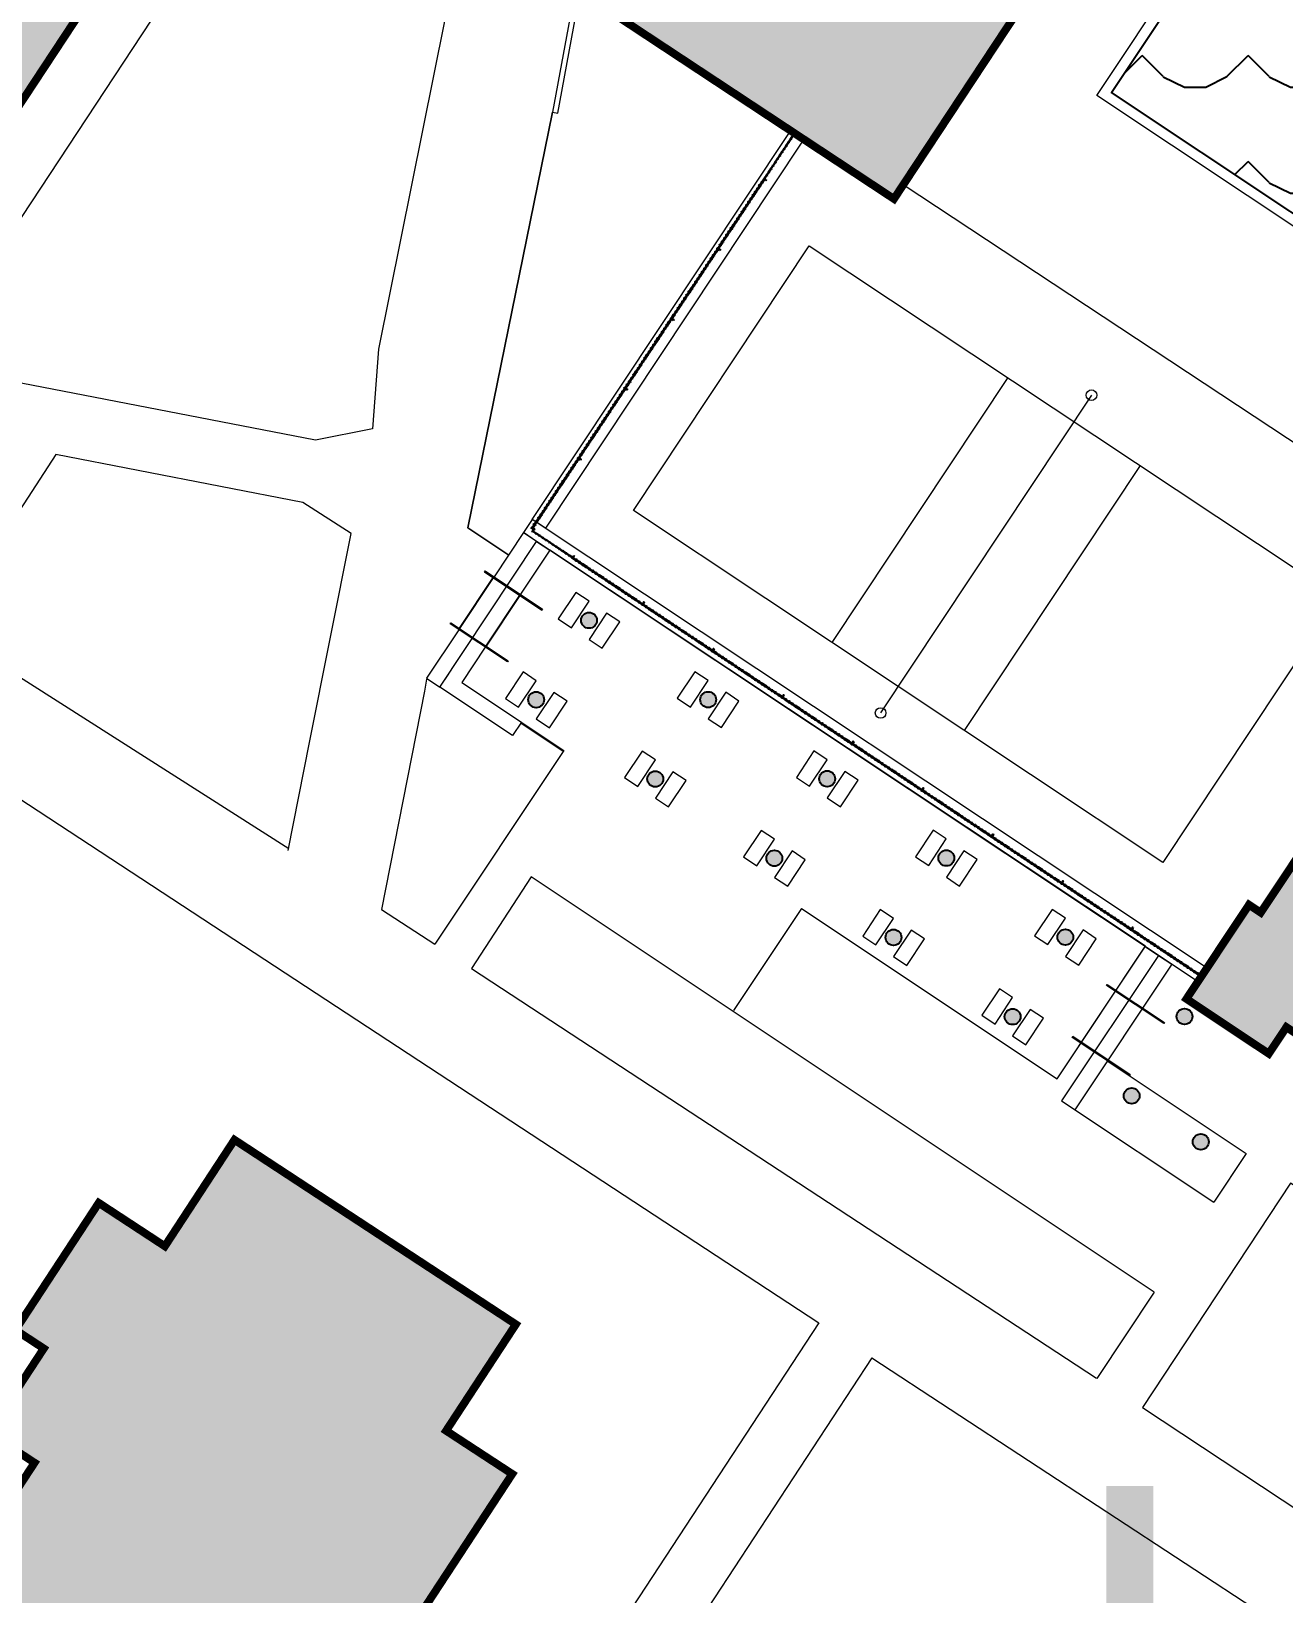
# Model space of a CAD drawing. Header units: feet. Extents: x 6763715 to 6770513, y 1886699 to 1891873.
# Drawn here: x 6766591.1 to 6766709.4, y 1888007.8 to 1888155.3 of the extents above; entities that cross this region are included whole.
import ezdxf

# ---------------------------------------------------------------- set-up
doc = ezdxf.new("R2010")
doc.units = ezdxf.units.FT
doc.header["$LTSCALE"] = 48
doc.header["$MEASUREMENT"] = 0
for name, color, linetype, lineweight in [('0-VBALLCRT', 3, 'Continuous', 0), ('C-BLDG-HTCH', 253, 'Continuous', 0), ('C-BLDG-IDEN', 7, 'Continuous', 50), ('FENCE', 6, 'CLFN', 0), ('L-SITE-WALK', 6, 'Continuous', 0), ('L-SITE-WALL', 32, 'Continuous', 0), ('MAILBOXES', 3, 'Continuous', 0)]:
    doc.layers.add(name, color=color, linetype=linetype, lineweight=lineweight)
for name, color, linetype in [('AFL-EXTERIOR', 8, 'Continuous'), ('C-BLDG', 7, 'Continuous'), ('L-SITE-POOL', 150, 'Continuous')]:
    doc.layers.add(name, color=color, linetype=linetype)
doc.styles.add('Campus_Base_Map_NEW$0$STANDARD', font='arial.ttf', dxfattribs={"height": 3.8})
doc.styles.get("Standard").update_dxf_attribs({"font": 'arial.ttf'})
doc.linetypes.add('CLFN', pattern='A,0.25,0.1,["X",Standard,S=0.12,R=0,X=0,Y=-0.09],0.1,0.25', length=0.7)

# ---------------------------------------------------------------- blocks, each defined once
blk = doc.blocks.new('A$C63C72EB0')
at = {"layer": 'FENCE', "lineweight": 25}
for p, q in [((1, 1.5), (5, 1.5)), ((1, 0.5), (5, 0.5)), ((5.5, 1.5), (9.5, 1.5)), ((5.5, 0.5), (9.5, 0.5)), ((10, 1.5), (14, 1.5)), ((10, 0.5), (14, 0.5)), ((14.5, 1.5), (18.5, 1.5)), ((14.5, 0.5), (18.5, 0.5)), ((19, 1.5), (23, 1.5)), ((19, 0.5), (23, 0.5)), ((23.5, 1.5), (27.5, 1.5)), ((23.5, 0.5), (27.5, 0.5)), ((28, 1.5), (32, 1.5)), ((28, 0.5), (32, 0.5)), ((32.5, 1.5), (36.5, 1.5)), ((32.5, 0.5), (36.5, 0.5)), ((37, 1.5), (41, 1.5)), ((37, 0.5), (41, 0.5)), ((41.5, 1.5), (45.5, 1.5)), ((41.5, 0.5), (45.5, 0.5)), ((46, 1.5), (50, 1.5)), ((46, 0.5), (50, 0.5)), ((50.5, 1.5), (54.5, 1.5)), ((50.5, 0.5), (54.5, 0.5)), ((55, 1.5), (59, 1.5)), ((55, 0.5), (59, 0.5)), ((59.5, 1.5), (63.5, 1.5)), ((59.5, 0.5), (63.5, 0.5)), ((64, 1.5), (68, 1.5)), ((64, 0.5), (68, 0.5)), ((68.5, 1.5), (72.5, 1.5)), ((68.5, 0.5), (72.5, 0.5)), ((73, 1.5), (77, 1.5)), ((73, 0.5), (77, 0.5)), ((77.5, 1.5), (81.5, 1.5)), ((77.5, 0.5), (81.5, 0.5)), ((82, 1.5), (86, 1.5)), ((82, 0.5), (86, 0.5)), ((86.5, 1.5), (90.5, 1.5)), ((86.5, 0.5), (90.5, 0.5)), ((91, 1.5), (95, 1.5)), ((91, 0.5), (95, 0.5))]:
    blk.add_line(p, q, dxfattribs=at)
for points in [[(0, 4), (0, 0), (1, 0), (1, 4), (0, 4)], [(5, 2), (5, 0), (5.5, 0), (5.5, 2), (5, 2)], [(9.5, 2), (9.5, 0), (10, 0), (10, 2), (9.5, 2)], [(14, 2), (14, 0), (14.5, 0), (14.5, 2), (14, 2)], [(18.5, 2), (18.5, 0), (19, 0), (19, 2), (18.5, 2)], [(23, 2), (23, 0), (23.5, 0), (23.5, 2), (23, 2)], [(27.5, 2), (27.5, 0), (28, 0), (28, 2), (27.5, 2)], [(32, 2), (32, 0), (32.5, 0), (32.5, 2), (32, 2)], [(36.5, 2), (36.5, 0), (37, 0), (37, 2), (36.5, 2)], [(41, 2), (41, 0), (41.5, 0), (41.5, 2), (41, 2)], [(45.5, 2), (45.5, 0), (46, 0), (46, 2), (45.5, 2)], [(50, 2), (50, 0), (50.5, 0), (50.5, 2), (50, 2)], [(54.5, 2), (54.5, 0), (55, 0), (55, 2), (54.5, 2)], [(59, 2), (59, 0), (59.5, 0), (59.5, 2), (59, 2)], [(63.5, 2), (63.5, 0), (64, 0), (64, 2), (63.5, 2)], [(68, 2), (68, 0), (68.5, 0), (68.5, 2), (68, 2)], [(72.5, 2), (72.5, 0), (73, 0), (73, 2), (72.5, 2)], [(77, 2), (77, 0), (77.5, 0), (77.5, 2), (77, 2)], [(81.5, 2), (81.5, 0), (82, 0), (82, 2), (81.5, 2)], [(86, 2), (86, 0), (86.5, 0), (86.5, 2), (86, 2)], [(90.5, 2), (90.5, 0), (91, 0), (91, 2), (90.5, 2)]]:
    blk.add_lwpolyline(points, dxfattribs=at)

msp = doc.modelspace()

# ---------------------------------------------------------------- hatches: boundary and pattern name
at = {"layer": 'C-BLDG-HTCH'}
h = msp.add_hatch(color=256, dxfattribs=at)
h.paths.add_polyline_path([(6766739.27, 1888592.64), (6766789.67, 1888559.22), (6766778.31, 1888542.09), (6766771.53, 1888546.59), (6766769.16, 1888543.02), (6766775.89, 1888538.55), (6766773.57, 1888535.05), (6766776.58, 1888533.05), (6766779.13, 1888536.9), (6766797.23, 1888524.9), (6766758.48, 1888466.47), (6766740.41, 1888478.45), (6766743.23, 1888482.7), (6766740.78, 1888484.33), (6766738.07, 1888480.23), (6766730.88, 1888485), (6766729.07, 1888482.27), (6766735.15, 1888478.24), (6766723.16, 1888460.16), (6766673.43, 1888493.14), (6766684.63, 1888510.03), (6766691.11, 1888505.74), (6766693.63, 1888509.54), (6766689.96, 1888511.97), (6766692.99, 1888516.54), (6766708.3, 1888519.2), (6766725.54, 1888507.76), (6766730.53, 1888515.28), (6766724.23, 1888519.46), (6766734.84, 1888535.47), (6766741.33, 1888531.16), (6766746.23, 1888538.54), (6766728.73, 1888550.15), (6766725.75, 1888565.52), (6766728.6, 1888569.81), (6766731.55, 1888567.86), (6766733.75, 1888571.17), (6766727.7, 1888575.18)])
h.paths.add_polyline_path([(6766682.51, 1888659.44), (6766643.88, 1888601.05), (6766661.43, 1888589.44), (6766664.12, 1888593.51), (6766667.18, 1888591.49), (6766664, 1888586.68), (6766670.82, 1888582.17), (6766668.86, 1888579.2), (6766662.17, 1888583.63), (6766650.55, 1888566.04), (6766700.84, 1888532.78), (6766712.65, 1888550.64), (6766706.17, 1888554.93), (6766708.06, 1888557.79), (6766711.83, 1888555.3), (6766714.7, 1888559.64), (6766711.37, 1888575.8), (6766693.98, 1888587.31), (6766698.59, 1888594.28), (6766705.46, 1888589.73), (6766716.18, 1888605.93), (6766709.18, 1888610.56), (6766714.59, 1888618.74), (6766732.6, 1888606.82), (6766747.42, 1888609.58), (6766750.26, 1888613.87), (6766746.75, 1888616.19), (6766749.15, 1888619.82), (6766756.47, 1888614.98), (6766767.79, 1888632.09), (6766716.42, 1888666.07), (6766704.64, 1888648.26), (6766711.79, 1888643.53), (6766709.46, 1888640.01), (6766702.2, 1888644.82), (6766700.07, 1888641.6), (6766696.53, 1888643.94), (6766699.39, 1888648.27)])
h.paths.add_polyline_path([(6766426.86, 1888496.3), (6766388.14, 1888437.75), (6766405.21, 1888426.46), (6766408.05, 1888430.76), (6766411.31, 1888428.61), (6766408.38, 1888424.18), (6766415.76, 1888419.3), (6766413.79, 1888416.31), (6766406.73, 1888420.98), (6766395.15, 1888403.46), (6766446.13, 1888369.75), (6766457.75, 1888387.33), (6766451.08, 1888391.74), (6766453.42, 1888395.28), (6766456.63, 1888393.16), (6766459.59, 1888397.64), (6766456.34, 1888412.5), (6766438.62, 1888424.21), (6766443.55, 1888431.67), (6766450.41, 1888427.14), (6766460.98, 1888443.12), (6766454.03, 1888447.71), (6766459.46, 1888455.92), (6766477.44, 1888444.03), (6766492.66, 1888447.08), (6766495.34, 1888451.12), (6766491.76, 1888453.48), (6766493.82, 1888456.59), (6766500.54, 1888452.15), (6766512.35, 1888470), (6766461.77, 1888503.45), (6766449.7, 1888485.19), (6766456.18, 1888480.91), (6766454.16, 1888477.85), (6766447.52, 1888482.23), (6766445.49, 1888479.16), (6766442, 1888481.47), (6766444.22, 1888484.82)])
h.paths.add_polyline_path([(6766417.54, 1888330.31), (6766468.39, 1888296.72), (6766479.94, 1888314.21), (6766473.44, 1888318.5), (6766475.87, 1888322.18), (6766484.46, 1888316.51), (6766503.03, 1888304.23), (6766541.09, 1888361.83), (6766523.82, 1888373.24), (6766521.47, 1888369.69), (6766518.54, 1888371.63), (6766521.2, 1888375.65), (6766513.83, 1888380.52), (6766515.25, 1888382.68), (6766522.55, 1888377.85), (6766535.39, 1888397.3), (6766483.82, 1888431.37), (6766471.79, 1888413.16), (6766479.23, 1888408.25), (6766477.32, 1888405.35), (6766473.19, 1888408.08), (6766470.3, 1888403.71), (6766473.38, 1888388), (6766490.82, 1888376.48), (6766485.83, 1888368.94), (6766479.13, 1888373.36), (6766468.35, 1888357.04), (6766475.42, 1888352.37), (6766470.5, 1888344.91), (6766452.77, 1888356.63), (6766437.14, 1888353.33), (6766434.41, 1888349.2), (6766438.14, 1888346.73), (6766435.33, 1888342.49), (6766428.55, 1888346.97)])
h.paths.add_polyline_path([(6766688.6, 1888326.29), (6766747.02, 1888287.41), (6766760.66, 1888307.91), (6766780.98, 1888294.39), (6766815.28, 1888345.92), (6766798.43, 1888357.13), (6766793.79, 1888350.16), (6766790.31, 1888352.48), (6766792.6, 1888355.92), (6766787.77, 1888359.13), (6766772.4, 1888355.99), (6766760.61, 1888338.28), (6766753.79, 1888342.81), (6766758.39, 1888349.73), (6766741.7, 1888360.83), (6766737.12, 1888353.95), (6766729.9, 1888358.75), (6766741.62, 1888376.37), (6766738.59, 1888391.68), (6766734.39, 1888394.48), (6766732, 1888390.9), (6766728.79, 1888393.04), (6766733.67, 1888400.37), (6766715.75, 1888412.3), (6766681.88, 1888361.4), (6766699.67, 1888349.56), (6766704.55, 1888356.9), (6766707.26, 1888355.09), (6766702.55, 1888348.02), (6766706.04, 1888345.69), (6766703.63, 1888342.07), (6766700.49, 1888344.17)])
h.paths.add_polyline_path([(6766823.44, 1888441.1), (6766882.41, 1888402.34), (6766870.72, 1888384.56), (6766866.31, 1888387.47), (6766864.25, 1888384.35), (6766867.94, 1888381.92), (6766863.43, 1888375.05), (6766866.3, 1888373.17), (6766870.58, 1888379.67), (6766888.61, 1888367.82), (6766855.28, 1888317.11), (6766838.02, 1888328.45), (6766842.35, 1888335.04), (6766839.51, 1888336.9), (6766837.07, 1888333.18), (6766831.46, 1888336.86), (6766828.89, 1888352.29), (6766840.39, 1888369.78), (6766832.64, 1888374.88), (6766828.24, 1888368.18), (6766812.22, 1888378.71), (6766816.9, 1888385.84), (6766809.37, 1888390.79), (6766797.74, 1888373.09), (6766782.7, 1888369.84), (6766777.85, 1888373.03), (6766780.29, 1888376.74), (6766777.92, 1888378.3), (6766773.23, 1888371.17), (6766754.96, 1888383.18), (6766788.37, 1888434.01), (6766806.32, 1888422.21), (6766801.72, 1888415.22), (6766805.07, 1888413.02), (6766809.69, 1888420.05), (6766813.09, 1888417.81), (6766815.06, 1888420.8), (6766811.6, 1888423.08)])
h.paths.add_polyline_path([(6766458.57, 1888248.32), (6766420.45, 1888190.91), (6766437.58, 1888179.53), (6766440.33, 1888183.68), (6766444.01, 1888181.24), (6766441.61, 1888177.63), (6766448.55, 1888173.03), (6766445.8, 1888168.88), (6766439.02, 1888173.38), (6766427.43, 1888155.93), (6766477.96, 1888122.38), (6766489.77, 1888140.16), (6766482.82, 1888144.78), (6766484.81, 1888147.78), (6766488.39, 1888145.4), (6766491.74, 1888150.44), (6766488.45, 1888164.43), (6766470.71, 1888176.21), (6766475.8, 1888183.88), (6766482.02, 1888179.75), (6766492.8, 1888196), (6766486.65, 1888200.08), (6766491.88, 1888207.96), (6766509.15, 1888196.49), (6766531.36, 1888201.72), (6766545.06, 1888222.35), (6766492.07, 1888257.53), (6766480.07, 1888239.45), (6766488.81, 1888233.65), (6766486.69, 1888230.45), (6766479.39, 1888235.29), (6766476.43, 1888230.83), (6766473.73, 1888232.62), (6766476.33, 1888236.53)])
h.paths.add_polyline_path([(6766566.63, 1888259.05), (6766617.27, 1888225.65), (6766608.46, 1888212.3), (6766601.72, 1888216.75), (6766599.61, 1888213.55), (6766606.35, 1888209.1), (6766603.88, 1888205.34), (6766607.08, 1888203.23), (6766609.55, 1888206.99), (6766622.91, 1888198.18), (6766608.87, 1888176.89), (6766595.93, 1888185.42), (6766585.65, 1888169.84), (6766598.59, 1888161.31), (6766584.55, 1888140.02), (6766571.2, 1888148.83), (6766573.68, 1888152.59), (6766570.48, 1888154.7), (6766568, 1888150.94), (6766561.25, 1888155.39), (6766559.14, 1888152.19), (6766565.89, 1888147.74), (6766557.08, 1888134.38), (6766506.43, 1888167.78), (6766515.24, 1888181.14), (6766521.99, 1888176.69), (6766524.1, 1888179.89), (6766520.55, 1888182.23), (6766523.31, 1888186.4), (6766538.55, 1888189.53), (6766556.35, 1888177.78), (6766561.31, 1888185.3), (6766557.55, 1888187.78), (6766568.38, 1888204.19), (6766572.14, 1888201.72), (6766577.09, 1888209.23), (6766559.28, 1888220.97), (6766556.16, 1888236.21), (6766558.91, 1888240.39), (6766562.46, 1888238.05), (6766564.57, 1888241.25), (6766557.82, 1888245.7)])
h = msp.add_hatch(color=256, dxfattribs=at)
h.paths.add_polyline_path([(6766672.55, 1888197.5), (6766699.26, 1888179.87), (6766672.58, 1888139.47), (6766645.87, 1888157.1)])
h.paths.add_polyline_path([(6766650.28, 1888173.92), (6766650.98, 1888173.46), (6766650.57, 1888172.83), (6766649.87, 1888173.29)], flags=17)
h.paths.add_polyline_path([(6766654.72, 1888180.65), (6766655.42, 1888180.18), (6766655.01, 1888179.56), (6766654.31, 1888180.02)], flags=17)
h.paths.add_polyline_path([(6766659.16, 1888187.36), (6766659.86, 1888186.9), (6766659.44, 1888186.27), (6766658.74, 1888186.74)], flags=17)
h.paths.add_polyline_path([(6766706.93, 1888235.84), (6766681.24, 1888196.88), (6766681.59, 1888196.65), (6766682.69, 1888198.32), (6766702.73, 1888185.11), (6766708.37, 1888193.67), (6766688.34, 1888206.88), (6766691.45, 1888211.61), (6766710.93, 1888198.77), (6766710.89, 1888198.7), (6766713.05, 1888197.28), (6766713.37, 1888197.76), (6766713.3, 1888197.81), (6766717.38, 1888204), (6766717.45, 1888203.95), (6766717.77, 1888204.44), (6766717.7, 1888204.49), (6766721.78, 1888210.68), (6766721.85, 1888210.63), (6766722.17, 1888211.12), (6766722.1, 1888211.17), (6766726.46, 1888217.78), (6766704.9, 1888232), (6766707.28, 1888235.61)])
h = msp.add_hatch(color=256, dxfattribs=at)
h.paths.add_polyline_path([(6766963.42, 1887822.84), (6766953.4, 1887829.44), (6766935.93, 1887802.93), (6766945.95, 1887796.33), (6766937.3, 1887783.26), (6766920.62, 1887794.25), (6766928.29, 1887805.81), (6766922.03, 1887809.94), (6766928.63, 1887819.96), (6766902.12, 1887837.43), (6766895.52, 1887827.41), (6766887.41, 1887832.75), (6766889.41, 1887835.78), (6766866.44, 1887850.92), (6766862.34, 1887844.69), (6766852.32, 1887851.3), (6766834.84, 1887824.79), (6766844.86, 1887818.18), (6766840.76, 1887811.96), (6766860.66, 1887798.84), (6766865.23, 1887805.79), (6766876.41, 1887798.49), (6766869.8, 1887788.47), (6766896.31, 1887771), (6766902.92, 1887781.02), (6766909.14, 1887776.91), (6766912.05, 1887781.33), (6766928.79, 1887770.3), (6766921.34, 1887758.99), (6766931.74, 1887752.14), (6766931.19, 1887751.3), (6766943.65, 1887743.09), (6766944.2, 1887743.92), (6766954.59, 1887737.07), (6766972.26, 1887763.85), (6766967.94, 1887766.7), (6766974.89, 1887777.25), (6766984.91, 1887770.65), (6767002.38, 1887797.15), (6766992.43, 1887803.86), (6766996.52, 1887810.05), (6767001.94, 1887806.48), (6767009.85, 1887818.48), (6767004.43, 1887822.06), (6767008.37, 1887828.04), (6767018.39, 1887821.44), (6767035.86, 1887847.95), (6767025.84, 1887854.55), (6767032.8, 1887865.1), (6767037.12, 1887862.25), (6767054.78, 1887889.04), (6767044.38, 1887895.89), (6767044.93, 1887896.73), (6767032.46, 1887904.94), (6767031.91, 1887904.11), (6767021.51, 1887910.97), (6767014.06, 1887899.67), (6766997.36, 1887910.67), (6767000.27, 1887915.08), (6766994.04, 1887919.19), (6767000.65, 1887929.21), (6766974.14, 1887946.68), (6766967.54, 1887936.66), (6766956.39, 1887944.08), (6766960.97, 1887951.02), (6766941.07, 1887964.14), (6766936.97, 1887957.91), (6766926.95, 1887964.52), (6766909.47, 1887938.01), (6766919.49, 1887931.4), (6766915.39, 1887925.18), (6766938.35, 1887910.04), (6766940.35, 1887913.06), (6766948.46, 1887907.72), (6766941.85, 1887897.7), (6766968.36, 1887880.23), (6766974.97, 1887890.25), (6766980.95, 1887886.3), (6766981.23, 1887886.12), (6766988.83, 1887897.73), (6767005.53, 1887886.72), (6766996.9, 1887873.63), (6766986.88, 1887880.23), (6766969.41, 1887853.72), (6766979.43, 1887847.12), (6766963.49, 1887822.94)])
h.paths.add_polyline_path([(6766862.37, 1887943.39), (6766852.34, 1887949.97), (6766848.64, 1887944.33), (6766824.59, 1887960.09), (6766828.29, 1887965.73), (6766818.26, 1887972.31), (6766823.6, 1887980.47), (6766825.69, 1887979.1), (6766832.41, 1887989.34), (6766830.32, 1887990.71), (6766835.67, 1887998.87), (6766839.25, 1887996.51), (6766849.67, 1888012.4), (6766853.64, 1888009.8), (6766860.53, 1888020.3), (6766850.49, 1888026.88), (6766867.9, 1888053.43), (6766877.93, 1888046.85), (6766893.74, 1888070.96), (6766883.7, 1888077.54), (6766901.11, 1888104.09), (6766911.15, 1888097.52), (6766916.47, 1888105.63), (6766913.44, 1888107.62), (6766928.52, 1888130.63), (6766934.76, 1888126.54), (6766941.34, 1888136.58), (6766967.89, 1888119.17), (6766961.31, 1888109.13), (6766967.55, 1888105.04), (6766959.69, 1888093.06), (6766956.66, 1888095.04), (6766951.45, 1888087.1), (6766947.48, 1888089.7), (6766940.14, 1888078.51), (6766950.18, 1888071.93), (6766932.77, 1888045.38), (6766922.73, 1888051.96), (6766918.6, 1888045.65), (6766923.89, 1888042.18), (6766916.15, 1888030.36), (6766910.85, 1888033.84), (6766906.92, 1888027.84), (6766916.96, 1888021.26), (6766899.55, 1887994.71), (6766889.52, 1888001.29), (6766885.43, 1887995.05), (6766881.28, 1887997.77), (6766873.28, 1887985.56), (6766873.32, 1887985.54), (6766881.4, 1887980.24), (6766876.19, 1887972.3), (6766879.78, 1887969.95), (6766874.44, 1887961.79), (6766872.34, 1887963.16), (6766865.63, 1887952.92), (6766867.72, 1887951.55), (6766862.37, 1887943.39), (6766867.72, 1887951.55)])
h.paths.add_polyline_path([(6766741.53, 1888022.62), (6766751.56, 1888016.04), (6766747.86, 1888010.39), (6766771.91, 1887994.63), (6766775.61, 1888000.27), (6766785.64, 1887993.7), (6766790.99, 1888001.85), (6766788.9, 1888003.22), (6766795.61, 1888013.47), (6766797.7, 1888012.09), (6766803.05, 1888020.25), (6766799.46, 1888022.6), (6766809.88, 1888038.49), (6766805.9, 1888041.1), (6766812.79, 1888051.59), (6766822.82, 1888045.01), (6766840.23, 1888071.57), (6766830.19, 1888078.15), (6766846, 1888102.26), (6766856.04, 1888095.68), (6766873.44, 1888122.23), (6766863.41, 1888128.81), (6766868.73, 1888136.93), (6766871.76, 1888134.94), (6766886.84, 1888157.95), (6766880.61, 1888162.04), (6766887.19, 1888172.08), (6766860.63, 1888189.48), (6766854.05, 1888179.45), (6766847.82, 1888183.54), (6766839.96, 1888171.55), (6766842.99, 1888169.56), (6766837.78, 1888161.62), (6766841.75, 1888159.01), (6766834.42, 1888147.82), (6766824.38, 1888154.4), (6766806.97, 1888127.84), (6766817.01, 1888121.27), (6766812.88, 1888114.96), (6766807.58, 1888118.43), (6766799.83, 1888106.62), (6766805.13, 1888103.15), (6766801.2, 1888097.15), (6766791.16, 1888103.73), (6766773.76, 1888077.18), (6766783.79, 1888070.6), (6766779.7, 1888064.36), (6766783.85, 1888061.64), (6766775.85, 1888049.44), (6766775.82, 1888049.46), (6766767.73, 1888054.76), (6766762.52, 1888046.82), (6766758.93, 1888049.17), (6766753.59, 1888041.01), (6766755.68, 1888039.64), (6766748.96, 1888029.4), (6766746.87, 1888030.77), (6766741.53, 1888022.62), (6766746.87, 1888030.77)])
h.paths.add_polyline_path([(6766800.47, 1887926.03), (6766793.89, 1887916), (6766787.66, 1887920.08), (6766779.8, 1887908.1), (6766782.83, 1887906.11), (6766777.62, 1887898.16), (6766781.59, 1887895.56), (6766774.25, 1887884.37), (6766764.22, 1887890.95), (6766746.81, 1887864.39), (6766756.85, 1887857.81), (6766752.71, 1887851.51), (6766749.58, 1887853.56), (6766741.83, 1887841.75), (6766744.97, 1887839.69), (6766741.04, 1887833.7), (6766731, 1887840.28), (6766713.6, 1887813.73), (6766723.63, 1887807.15), (6766719.54, 1887800.91), (6766724.42, 1887797.71), (6766716.42, 1887785.51), (6766707.57, 1887791.31), (6766702.36, 1887783.36), (6766698.77, 1887785.72), (6766693.43, 1887777.56), (6766695.52, 1887776.19), (6766688.8, 1887765.95), (6766686.71, 1887767.32), (6766681.37, 1887759.16), (6766691.4, 1887752.59), (6766687.7, 1887746.94), (6766711.74, 1887731.18), (6766715.45, 1887736.82), (6766725.48, 1887730.24), (6766730.83, 1887738.4), (6766728.74, 1887739.77), (6766735.45, 1887750.01), (6766737.54, 1887748.64), (6766742.89, 1887756.8), (6766739.3, 1887759.15), (6766749.72, 1887775.04), (6766745.74, 1887777.64), (6766752.62, 1887788.14), (6766762.66, 1887781.56), (6766780.07, 1887808.11), (6766770.03, 1887814.69), (6766785.84, 1887838.81), (6766795.88, 1887832.23), (6766813.28, 1887858.78), (6766803.25, 1887865.36), (6766808.57, 1887873.48), (6766811.6, 1887871.49), (6766826.68, 1887894.5), (6766820.45, 1887898.59), (6766827.02, 1887908.62)])
h.paths.add_polyline_path([(6766610.33, 1888050.68), (6766603.76, 1888040.64), (6766597.52, 1888044.73), (6766589.66, 1888032.74), (6766592.33, 1888030.99), (6766587.13, 1888023.05), (6766591.46, 1888020.21), (6766584.12, 1888009.01), (6766574.08, 1888015.59), (6766556.67, 1887989.04), (6766566.71, 1887982.46), (6766558.49, 1887969.92), (6766548.45, 1887976.5), (6766531.04, 1887949.94), (6766541.08, 1887943.36), (6766532.86, 1887930.82), (6766522.82, 1887937.4), (6766505.41, 1887910.85), (6766515.45, 1887904.27), (6766511.36, 1887898.03), (6766515.78, 1887895.13), (6766504.81, 1887878.41), (6766493.49, 1887885.83), (6766486.66, 1887875.41), (6766485.83, 1887875.95), (6766477.64, 1887863.47), (6766478.48, 1887862.92), (6766471.66, 1887852.51), (6766498.48, 1887834.91), (6766501.32, 1887839.24), (6766511.89, 1887832.32), (6766505.31, 1887822.28), (6766531.86, 1887804.87), (6766538.44, 1887814.91), (6766544.75, 1887810.77), (6766542.6, 1887807.5), (6766554.62, 1887799.62), (6766556.77, 1887802.89), (6766562.76, 1887798.96), (6766556.18, 1887788.93), (6766582.74, 1887771.52), (6766589.31, 1887781.56), (6766599.88, 1887774.63), (6766597.04, 1887770.3), (6766623.88, 1887752.72), (6766630.71, 1887763.13), (6766631.54, 1887762.58), (6766639.73, 1887775.06), (6766638.89, 1887775.61), (6766645.72, 1887786.03), (6766634.4, 1887793.45), (6766645.37, 1887810.18), (6766649.79, 1887807.28), (6766653.87, 1887813.52), (6766663.91, 1887806.94), (6766681.32, 1887833.49), (6766671.28, 1887840.07), (6766679.51, 1887852.62), (6766689.54, 1887846.04), (6766706.95, 1887872.59), (6766696.91, 1887879.17), (6766705.14, 1887891.71), (6766715.17, 1887885.14), (6766732.58, 1887911.69), (6766722.54, 1887918.27), (6766729.88, 1887929.46), (6766734.21, 1887926.62), (6766739.42, 1887934.57), (6766742.09, 1887932.81), (6766749.95, 1887944.8), (6766743.71, 1887948.89), (6766750.29, 1887958.93), (6766723.74, 1887976.33), (6766717.16, 1887966.3), (6766710.92, 1887970.39), (6766695.84, 1887947.38), (6766698.87, 1887945.39), (6766693.55, 1887937.27), (6766683.52, 1887943.85), (6766666.11, 1887917.3), (6766676.14, 1887910.72), (6766667.92, 1887898.18), (6766657.88, 1887904.76), (6766640.48, 1887878.2), (6766650.51, 1887871.62), (6766642.29, 1887859.08), (6766632.25, 1887865.66), (6766614.85, 1887839.1), (6766624.88, 1887832.53), (6766620.79, 1887826.29), (6766632.4, 1887818.68), (6766621.43, 1887801.95), (6766608.32, 1887810.55), (6766614.9, 1887820.59), (6766588.35, 1887837.99), (6766581.77, 1887827.96), (6766557.45, 1887843.9), (6766564.03, 1887853.94), (6766537.47, 1887871.34), (6766530.89, 1887861.31), (6766517.78, 1887869.9), (6766528.75, 1887886.63), (6766540.35, 1887879.02), (6766544.44, 1887885.26), (6766554.48, 1887878.68), (6766571.88, 1887905.23), (6766561.85, 1887911.81), (6766570.07, 1887924.36), (6766580.11, 1887917.78), (6766597.51, 1887944.33), (6766587.48, 1887950.91), (6766595.7, 1887963.46), (6766605.74, 1887956.88), (6766623.15, 1887983.43), (6766613.11, 1887990.01), (6766618.43, 1887998.13), (6766621.46, 1887996.14), (6766636.55, 1888019.15), (6766630.31, 1888023.23), (6766636.89, 1888033.27)])
h = msp.add_hatch(color=256, dxfattribs=at)
h.dxf.hatch_style = 1
h.paths.add_polyline_path([(6766721.64, 1888096.25), (6766727.54, 1888105.13), (6766735.32, 1888099.97), (6766735.13, 1888099.69), (6766740.29, 1888096.25), (6766740.48, 1888096.53), (6766753.08, 1888088.16), (6766747.18, 1888079.27), (6766746.07, 1888080.01), (6766730.52, 1888056.62), (6766731.63, 1888055.89), (6766725.72, 1888047), (6766717.95, 1888052.17), (6766719.61, 1888054.67), (6766709.62, 1888061.31), (6766707.96, 1888058.81), (6766700.19, 1888063.98), (6766706.09, 1888072.86), (6766707.2, 1888072.12), (6766722.75, 1888095.51)])
edge = h.paths.add_edge_path()
edge.add_arc((6766719.3, 1888038.68), 0.75, 0, 360)
edge = h.paths.add_edge_path()
edge.add_arc((6766712.78, 1888043.01), 0.75, 0, 360)
edge = h.paths.add_edge_path()
edge.add_arc((6766724.29, 1888046.17), 0.75, 0, 360)
edge = h.paths.add_edge_path(flags=17)
edge.add_arc((6766701.54, 1888050.49), 0.75, 0, 360)
edge = h.paths.add_edge_path()
edge.add_arc((6766695.02, 1888054.83), 0.75, 0, 360)
edge = h.paths.add_edge_path()
edge.add_arc((6766700, 1888062.32), 0.75, 0, 360)
edge = h.paths.add_edge_path()
edge.add_arc((6766753.31, 1888089.82), 0.75, 0, 360)
edge = h.paths.add_edge_path()
edge.add_arc((6766758.3, 1888097.31), 0.75, 0, 360)
edge = h.paths.add_edge_path(flags=17)
edge.add_arc((6766751.78, 1888101.65), 0.75, 0, 360)
edge = h.paths.add_edge_path()
edge.add_arc((6766740.53, 1888109.12), 0.75, 0, 360)
edge = h.paths.add_edge_path()
edge.add_arc((6766734.01, 1888113.46), 0.75, 0, 360)
edge = h.paths.add_edge_path()
edge.add_arc((6766729.03, 1888105.97), 0.75, 0, 360)
h = msp.add_hatch(color=256, dxfattribs=at)
h.dxf.hatch_style = 1
edge = h.paths.add_edge_path()
edge.add_arc((6766638.81, 1888092.21), 0.75, 0, 360)
edge = h.paths.add_edge_path()
edge.add_arc((6766643.8, 1888099.7), 0.75, 0, 360)
edge = h.paths.add_edge_path()
edge.add_arc((6766655.04, 1888092.22), 0.75, 0, 360)
edge = h.paths.add_edge_path()
edge.add_arc((6766650.05, 1888084.73), 0.75, 0, 360)
edge = h.paths.add_edge_path()
edge.add_arc((6766661.29, 1888077.25), 0.75, 0, 360)
edge = h.paths.add_edge_path()
edge.add_arc((6766666.28, 1888084.75), 0.75, 0, 360)
edge = h.paths.add_edge_path()
edge.add_arc((6766672.54, 1888069.78), 0.75, 0, 360)
edge = h.paths.add_edge_path()
edge.add_arc((6766677.52, 1888077.27), 0.75, 0, 360)
edge = h.paths.add_edge_path()
edge.add_arc((6766683.78, 1888062.3), 0.75, 0, 360)
edge = h.paths.add_edge_path()
edge.add_arc((6766688.76, 1888069.8), 0.75, 0, 360)
at = {"layer": 'L-SITE-POOL'}
h = msp.add_hatch(dxfattribs=at)
h.set_pattern_fill('SITEWORK_WATER', color=256, scale=10, style=0, pattern_type=2)
h.set_pattern_definition([(0, (-9e-11, 0), (0, 10), [2, -8]), (45, (4, 1), (9e-16, 10), [2.828427125, -11.3137085]), (135, (8, 1), (-10, 9e-16), [2.828427125, -11.3137085]), (26.5650512, (2, 0), (9.9999999978, 8.5e-09), [2.236, -20.12467977]), (333.4349488, (8, 1), (9.9999999978, -8.5e-09), [2.236, -20.12467977])])
h.paths.add_polyline_path([(6766742.44, 1888150.48), (6766738.61, 1888153.03), (6766737.15, 1888150.83), (6766707.24, 1888170.72), (6766693.12, 1888149.5), (6766726.87, 1888127.06)])

# ---------------------------------------------------------------- linework, layer by layer
at = {"layer": '0-VBALLCRT'}
for p, q in [((6766683.33, 1888122.6), (6766666.73, 1888097.61)), ((6766691.23, 1888120.95), (6766671.32, 1888090.96)), ((6766695.82, 1888114.3), (6766679.22, 1888089.31))]:
    msp.add_line(p, q, dxfattribs=at)
msp.add_lwpolyline([(6766664.58, 1888135.05), (6766714.56, 1888101.85), (6766697.97, 1888076.86), (6766647.99, 1888110.06)], close=True, dxfattribs=at)
for centre in [(6766691.23, 1888120.95), (6766671.32, 1888090.96)]:
    msp.add_circle(centre, 0.5, dxfattribs=at)
at = {"layer": 'AFL-EXTERIOR'}
for points in [[(6766634.76, 1888103.71), (6766631.58, 1888098.92)], [(6766637.26, 1888102.05), (6766634.08, 1888097.26)]]:
    msp.add_lwpolyline(points, dxfattribs=at)
at = {"layer": 'C-BLDG', "const_width": 0.75}
for points in [[(6766566.63, 1888259.05), (6766617.27, 1888225.65), (6766608.46, 1888212.3), (6766601.72, 1888216.75), (6766599.61, 1888213.55), (6766606.35, 1888209.1), (6766603.88, 1888205.34), (6766607.08, 1888203.23), (6766609.55, 1888206.99), (6766622.91, 1888198.18), (6766608.87, 1888176.89), (6766595.93, 1888185.42), (6766585.65, 1888169.84), (6766598.59, 1888161.31), (6766584.55, 1888140.02)], [(6766580.11, 1887917.78), (6766597.51, 1887944.33), (6766587.48, 1887950.91), (6766595.7, 1887963.46), (6766605.74, 1887956.88), (6766623.15, 1887983.43), (6766613.11, 1887990.01), (6766618.43, 1887998.13), (6766621.46, 1887996.14), (6766636.55, 1888019.15), (6766630.31, 1888023.23), (6766636.89, 1888033.27), (6766610.33, 1888050.68), (6766603.76, 1888040.64), (6766597.52, 1888044.73), (6766589.66, 1888032.74), (6766592.33, 1888030.99), (6766587.13, 1888023.05), (6766591.46, 1888020.21), (6766584.12, 1888009.01)]]:
    msp.add_lwpolyline(points, dxfattribs=at)
for points in [[(6766672.55, 1888197.5), (6766699.26, 1888179.87), (6766672.58, 1888139.47), (6766645.87, 1888157.1)], [(6766721.64, 1888096.25), (6766727.54, 1888105.13), (6766735.32, 1888099.97), (6766735.13, 1888099.69), (6766740.29, 1888096.25), (6766740.48, 1888096.53), (6766753.08, 1888088.16), (6766747.18, 1888079.27), (6766746.07, 1888080.01), (6766730.52, 1888056.62), (6766731.63, 1888055.89), (6766725.72, 1888047), (6766717.95, 1888052.17), (6766719.61, 1888054.67), (6766709.62, 1888061.31), (6766707.96, 1888058.81), (6766700.19, 1888063.98), (6766706.09, 1888072.86), (6766707.2, 1888072.12), (6766722.75, 1888095.51)]]:
    msp.add_lwpolyline(points, close=True, dxfattribs=at)
at = {"layer": 'C-BLDG'}
for centre in [(6766643.8, 1888099.7), (6766638.81, 1888092.21), (6766655.04, 1888092.22), (6766650.05, 1888084.73), (6766666.28, 1888084.75), (6766661.29, 1888077.25), (6766677.52, 1888077.27), (6766672.54, 1888069.78), (6766688.76, 1888069.8), (6766683.78, 1888062.3), (6766700, 1888062.32), (6766695.02, 1888054.83), (6766701.54, 1888050.49)]:
    msp.add_circle(centre, 0.75, dxfattribs=at)
at = {"layer": 'FENCE'}
for p, q in [((6766662.21, 1888144.22), (6766662.39, 1888144.5)), ((6766662.28, 1888144.18), (6766662.46, 1888144.46)), ((6766662.41, 1888144.54), (6766662.6, 1888144.81)), ((6766662.48, 1888144.49), (6766662.67, 1888144.77)), ((6766662.62, 1888144.85), (6766662.81, 1888145.13)), ((6766662.69, 1888144.8), (6766662.88, 1888145.08)), ((6766662.83, 1888145.16), (6766663.01, 1888145.44)), ((6766662.9, 1888145.12), (6766663.08, 1888145.39)), ((6766663.04, 1888145.47), (6766663.15, 1888145.64)), ((6766663.11, 1888145.43), (6766663.22, 1888145.6)), ((6766663.17, 1888145.68), (6766663.22, 1888145.75)), ((6766663.24, 1888145.63), (6766663.29, 1888145.71)), ((6766661.38, 1888142.98), (6766661.56, 1888143.25)), ((6766661.44, 1888142.93), (6766661.63, 1888143.21)), ((6766661.58, 1888143.29), (6766661.77, 1888143.57)), ((6766661.65, 1888143.24), (6766661.84, 1888143.52)), ((6766661.79, 1888143.6), (6766661.98, 1888143.88)), ((6766661.86, 1888143.55), (6766662.04, 1888143.83)), ((6766662, 1888143.91), (6766662.18, 1888144.19)), ((6766662.07, 1888143.87), (6766662.25, 1888144.14)), ((6766660.34, 1888141.41), (6766660.52, 1888141.69)), ((6766660.41, 1888141.37), (6766660.59, 1888141.65)), ((6766660.54, 1888141.73), (6766660.73, 1888142)), ((6766660.61, 1888141.68), (6766660.8, 1888141.96)), ((6766660.75, 1888142.04), (6766660.94, 1888142.32)), ((6766660.82, 1888141.99), (6766661.01, 1888142.27)), ((6766660.96, 1888142.35), (6766661.14, 1888142.63)), ((6766661.03, 1888142.31), (6766661.21, 1888142.58)), ((6766661.17, 1888142.66), (6766661.35, 1888142.94)), ((6766661.24, 1888142.62), (6766661.42, 1888142.9)), ((6766638.78, 1888107.87), (6766638.5, 1888108.05)), ((6766638.82, 1888107.94), (6766638.54, 1888108.12)), ((6766639.09, 1888107.66), (6766638.81, 1888107.84)), ((6766639.13, 1888107.73), (6766638.86, 1888107.91)), ((6766639.4, 1888107.45), (6766639.12, 1888107.64)), ((6766639.45, 1888107.52), (6766639.17, 1888107.7)), ((6766639.71, 1888107.24), (6766639.43, 1888107.43)), ((6766639.76, 1888107.31), (6766639.48, 1888107.5)), ((6766640.02, 1888107.04), (6766639.75, 1888107.22)), ((6766640.07, 1888107.1), (6766639.79, 1888107.29)), ((6766640.34, 1888106.83), (6766640.06, 1888107.01)), ((6766640.38, 1888106.9), (6766640.11, 1888107.08)), ((6766640.65, 1888106.62), (6766640.37, 1888106.8)), ((6766640.7, 1888106.69), (6766640.42, 1888106.87)), ((6766640.96, 1888106.41), (6766640.68, 1888106.6)), ((6766641.01, 1888106.48), (6766640.73, 1888106.67)), ((6766641.27, 1888106.2), (6766641, 1888106.39)), ((6766641.32, 1888106.27), (6766641.04, 1888106.46)), ((6766641.59, 1888106), (6766641.31, 1888106.18)), ((6766641.63, 1888106.07), (6766641.35, 1888106.25)), ((6766641.9, 1888105.79), (6766641.62, 1888105.97)), ((6766641.94, 1888105.86), (6766641.67, 1888106.04)), ((6766642.21, 1888105.58), (6766641.93, 1888105.77)), ((6766642.26, 1888105.65), (6766641.98, 1888105.84))]:
    msp.add_line(p, q, dxfattribs=at)
for points in [[(6766662.49, 1888144.43), (6766662.36, 1888144.53), (6766662.38, 1888144.56), (6766662.52, 1888144.47), (6766662.49, 1888144.43)], [(6766662.7, 1888144.75), (6766662.56, 1888144.84), (6766662.59, 1888144.87), (6766662.73, 1888144.78), (6766662.7, 1888144.75)], [(6766662.91, 1888145.06), (6766662.77, 1888145.15), (6766662.79, 1888145.18), (6766662.93, 1888145.09), (6766662.91, 1888145.06)], [(6766663.12, 1888145.37), (6766662.98, 1888145.46), (6766663, 1888145.5), (6766663.14, 1888145.4), (6766663.12, 1888145.37)], [(6766663.25, 1888145.58), (6766663.11, 1888145.67), (6766663.14, 1888145.7), (6766663.28, 1888145.61), (6766663.25, 1888145.58)], [(6766661.46, 1888142.87), (6766661.32, 1888142.96), (6766661.34, 1888143), (6766661.48, 1888142.91), (6766661.46, 1888142.87)], [(6766661.66, 1888143.18), (6766661.52, 1888143.28), (6766661.55, 1888143.31), (6766661.69, 1888143.22), (6766661.66, 1888143.18)], [(6766661.87, 1888143.5), (6766661.73, 1888143.59), (6766661.76, 1888143.62), (6766661.89, 1888143.53), (6766661.87, 1888143.5)], [(6766662.08, 1888143.81), (6766661.94, 1888143.9), (6766661.96, 1888143.94), (6766662.1, 1888143.84), (6766662.08, 1888143.81)], [(6766662.29, 1888144.12), (6766662.15, 1888144.21), (6766662.17, 1888144.25), (6766662.31, 1888144.16), (6766662.29, 1888144.12)], [(6766660.63, 1888141.62), (6766660.49, 1888141.72), (6766660.51, 1888141.75), (6766660.65, 1888141.66), (6766660.63, 1888141.62)], [(6766660.83, 1888141.94), (6766660.69, 1888142.03), (6766660.72, 1888142.06), (6766660.86, 1888141.97), (6766660.83, 1888141.94)], [(6766661.04, 1888142.25), (6766660.9, 1888142.34), (6766660.93, 1888142.37), (6766661.06, 1888142.28), (6766661.04, 1888142.25)], [(6766661.25, 1888142.56), (6766661.11, 1888142.65), (6766661.13, 1888142.69), (6766661.27, 1888142.59), (6766661.25, 1888142.56)], [(6766660.53, 1888141.18), (6766660.26, 1888141.37), (6766660.3, 1888141.44), (6766660.58, 1888141.25), (6766660.53, 1888141.18)], [(6766638.66, 1888108.29), (6766638.47, 1888108.02), (6766638.41, 1888108.06), (6766638.59, 1888108.34), (6766638.66, 1888108.29)], [(6766638.88, 1888107.95), (6766638.79, 1888107.81), (6766638.75, 1888107.83), (6766638.84, 1888107.97), (6766638.88, 1888107.95)], [(6766639.19, 1888107.74), (6766639.1, 1888107.6), (6766639.06, 1888107.62), (6766639.16, 1888107.76), (6766639.19, 1888107.74)], [(6766639.5, 1888107.53), (6766639.41, 1888107.39), (6766639.38, 1888107.42), (6766639.47, 1888107.55), (6766639.5, 1888107.53)], [(6766639.82, 1888107.32), (6766639.72, 1888107.19), (6766639.69, 1888107.21), (6766639.78, 1888107.35), (6766639.82, 1888107.32)], [(6766640.13, 1888107.12), (6766640.04, 1888106.98), (6766640, 1888107), (6766640.09, 1888107.14), (6766640.13, 1888107.12)], [(6766640.44, 1888106.91), (6766640.35, 1888106.77), (6766640.31, 1888106.79), (6766640.41, 1888106.93), (6766640.44, 1888106.91)], [(6766640.75, 1888106.7), (6766640.66, 1888106.56), (6766640.63, 1888106.59), (6766640.72, 1888106.72), (6766640.75, 1888106.7)], [(6766641.07, 1888106.49), (6766640.97, 1888106.35), (6766640.94, 1888106.38), (6766641.03, 1888106.52), (6766641.07, 1888106.49)], [(6766641.38, 1888106.29), (6766641.29, 1888106.15), (6766641.25, 1888106.17), (6766641.34, 1888106.31), (6766641.38, 1888106.29)], [(6766641.69, 1888106.08), (6766641.6, 1888105.94), (6766641.56, 1888105.96), (6766641.66, 1888106.1), (6766641.69, 1888106.08)], [(6766642, 1888105.87), (6766641.91, 1888105.73), (6766641.88, 1888105.75), (6766641.97, 1888105.89), (6766642, 1888105.87)], [(6766642.44, 1888105.78), (6766642.26, 1888105.5), (6766642.19, 1888105.55), (6766642.37, 1888105.82), (6766642.44, 1888105.78)]]:
    msp.add_lwpolyline(points, dxfattribs=at)
at = {"layer": 'L-SITE-POOL'}
msp.add_lwpolyline([(6766707.24, 1888170.72), (6766737.15, 1888150.83), (6766738.61, 1888153.03), (6766742.44, 1888150.48), (6766726.87, 1888127.06), (6766693.12, 1888149.5)], close=True, dxfattribs=at)
at = {"layer": 'L-SITE-WALK', "lineweight": 0}
for p, q in [((6766637.39, 1888090.01), (6766641.37, 1888087.36)), ((6766579.88, 1888089.52), (6766665.48, 1888033.41)), ((6766697.13, 1888036.3), (6766638.35, 1888075.49)), ((6766624.2, 1888072.43), (6766629.25, 1888069.13)), ((6766663.85, 1888072.5), (6766688, 1888056.45)), ((6766688, 1888056.45), (6766696.3, 1888068.93)), ((6766697.55, 1888068.09), (6766688.41, 1888054.35)), ((6766696.3, 1888068.93), (6766697.55, 1888068.09)), ((6766632.69, 1888066.86), (6766691.7, 1888028.18)), ((6766688.4, 1888054.35), (6766702.78, 1888044.79)), ((6766665.48, 1888033.41), (6766639.8, 1887994.24)), ((6766670.49, 1888030.12), (6766644.81, 1887990.95)), ((6766670.49, 1888030.12), (6766707.45, 1888005.9))]:
    msp.add_line(p, q, dxfattribs=at)
msp.add_lwpolyline([(6766567.42, 1888126.47, -0.540489), (6766563.94, 1888133.76), (6766565.36, 1888136.11), (6766573.23, 1888137.67), (6766585.03, 1888129.87), (6766602.49, 1888156.33), (6766636.88, 1888208.29, -0.053002), (6766632.26, 1888166.74), (6766623.92, 1888125.3), (6766623.35, 1888117.78), (6766617.98, 1888116.7), (6766567.42, 1888126.47)], format="xyb", dxfattribs=at)
for points in [[(6766706.96, 1888172.11), (6766736.87, 1888152.22), (6766738.33, 1888154.42), (6766743.83, 1888150.76), (6766727.15, 1888125.68), (6766691.74, 1888149.23), (6766706.96, 1888172.11)], [(6766640.36, 1888147.66), (6766632.35, 1888108.42), (6766636.23, 1888105.85), (6766632.35, 1888108.42), (6766640.36, 1888147.66)], [(6766725.46, 1888106.48), (6766673.46, 1888140.81)], [(6766615.41, 1888077.98), (6766617.41, 1888088.18), (6766621.34, 1888107.88), (6766616.77, 1888110.81), (6766593.48, 1888115.34), (6766582.81, 1888098.97), (6766615.45, 1888078.17)], [(6766638.85, 1888107.15), (6766637.6, 1888107.98), (6766634.83, 1888103.82)], [(6766634.01, 1888097.16), (6766631.8, 1888093.83), (6766637.42, 1888090.09), (6766636.59, 1888088.84), (6766629.72, 1888093.41), (6766638.85, 1888107.15), (6766640.1, 1888106.32), (6766637.33, 1888102.16)], [(6766663.85, 1888072.51), (6766688, 1888056.45), (6766696.31, 1888068.94), (6766640.1, 1888106.32), (6766637.33, 1888102.16)], [(6766631.58, 1888098.92), (6766634.76, 1888103.71)], [(6766634, 1888104.37), (6766639.41, 1888100.77), (6766639.35, 1888100.67), (6766633.93, 1888104.27), (6766634, 1888104.37)], [(6766633.93, 1888104.27), (6766639.35, 1888100.67)], [(6766634, 1888104.37), (6766639.41, 1888100.77)], [(6766637.26, 1888102.05), (6766634.08, 1888097.26)], [(6766631.51, 1888098.82), (6766628.47, 1888094.24), (6766629.72, 1888093.41), (6766630.55, 1888094.66)], [(6766630.75, 1888099.48), (6766636.16, 1888095.88), (6766636.09, 1888095.78), (6766630.68, 1888099.37), (6766630.75, 1888099.48)], [(6766634.01, 1888097.16), (6766631.8, 1888093.83), (6766641.42, 1888087.43)], [(6766628.46, 1888094.15), (6766628.28, 1888093.02), (6766624.2, 1888072.43)], [(6766641.42, 1888087.43), (6766629.25, 1888069.13)], [(6766638.35, 1888075.49), (6766632.69, 1888066.86)], [(6766663.85, 1888072.51), (6766657.43, 1888062.88)], [(6766697.55, 1888068.09), (6766698.8, 1888067.26), (6766689.65, 1888053.52)], [(6766692.72, 1888065.35), (6766698.13, 1888061.75), (6766698.06, 1888061.65), (6766692.65, 1888065.24), (6766692.72, 1888065.35)], [(6766689.46, 1888060.46), (6766694.88, 1888056.86), (6766694.81, 1888056.75), (6766689.4, 1888060.35), (6766689.46, 1888060.46)], [(6766692.71, 1888058.12), (6766705.84, 1888049.39), (6766702.78, 1888044.79)], [(6766710, 1888046.6), (6766696.03, 1888025.41), (6766712.93, 1888014.26), (6766726.81, 1888035.43), (6766710, 1888046.6)], [(6766697.13, 1888036.3), (6766691.72, 1888028.16)]]:
    msp.add_lwpolyline(points, dxfattribs=at)
at = {"layer": 'L-SITE-WALL', "lineweight": 0}
for points in [[(6766650.95, 1888205), (6766640.36, 1888147.66), (6766640.86, 1888147.55), (6766651.41, 1888204.92)], [(6766662.72, 1888145.74), (6766663.96, 1888144.91), (6766639.68, 1888108.4), (6766638.43, 1888109.23)]]:
    msp.add_lwpolyline(points, close=True, dxfattribs=at)
msp.add_lwpolyline([(6766637.6, 1888107.98), (6766701.3, 1888065.62), (6766702.13, 1888066.87), (6766638.43, 1888109.23), (6766637.6, 1888107.98)], dxfattribs=at)
at = {"layer": 'MAILBOXES'}
for points in [[(6766640.89, 1888099.83), (6766642.14, 1888099), (6766643.8, 1888101.5), (6766642.55, 1888102.33)], [(6766643.8, 1888097.89), (6766645.05, 1888097.06), (6766646.71, 1888099.56), (6766645.46, 1888100.39)], [(6766635.9, 1888092.34), (6766637.15, 1888091.51), (6766638.81, 1888094), (6766637.57, 1888094.83)], [(6766652.13, 1888092.36), (6766653.38, 1888091.52), (6766655.04, 1888094.02), (6766653.79, 1888094.85)], [(6766638.82, 1888090.4), (6766640.07, 1888089.57), (6766641.73, 1888092.07), (6766640.48, 1888092.9)], [(6766655.04, 1888090.42), (6766656.29, 1888089.59), (6766657.95, 1888092.08), (6766656.7, 1888092.91)], [(6766647.14, 1888084.86), (6766648.39, 1888084.03), (6766650.06, 1888086.53), (6766648.81, 1888087.36)], [(6766663.37, 1888084.88), (6766664.62, 1888084.05), (6766666.28, 1888086.55), (6766665.03, 1888087.38)], [(6766650.06, 1888082.92), (6766651.31, 1888082.09), (6766652.97, 1888084.59), (6766651.72, 1888085.42)], [(6766666.28, 1888082.94), (6766667.53, 1888082.11), (6766669.19, 1888084.61), (6766667.95, 1888085.44)], [(6766658.39, 1888077.39), (6766659.63, 1888076.55), (6766661.3, 1888079.05), (6766660.05, 1888079.88)], [(6766674.61, 1888077.4), (6766675.86, 1888076.57), (6766677.52, 1888079.07), (6766676.27, 1888079.9)], [(6766661.3, 1888075.45), (6766662.55, 1888074.62), (6766664.21, 1888077.11), (6766662.96, 1888077.94)], [(6766677.53, 1888075.47), (6766678.77, 1888074.63), (6766680.44, 1888077.13), (6766679.19, 1888077.96)], [(6766669.63, 1888069.91), (6766670.88, 1888069.08), (6766672.54, 1888071.58), (6766671.29, 1888072.41)], [(6766685.85, 1888069.93), (6766687.1, 1888069.1), (6766688.76, 1888071.59), (6766687.51, 1888072.43)], [(6766672.54, 1888067.97), (6766673.79, 1888067.14), (6766675.45, 1888069.64), (6766674.2, 1888070.47)], [(6766688.77, 1888067.99), (6766690.02, 1888067.16), (6766691.68, 1888069.66), (6766690.43, 1888070.49)], [(6766680.87, 1888062.43), (6766682.12, 1888061.6), (6766683.78, 1888064.1), (6766682.53, 1888064.93)], [(6766683.78, 1888060.5), (6766685.03, 1888059.66), (6766686.69, 1888062.16), (6766685.44, 1888062.99)]]:
    msp.add_lwpolyline(points, close=True, dxfattribs=at)

# ---------------------------------------------------------------- block references
at = {"layer": 'FENCE', "zscale": 0.08333333333333333}
for p, xscale, yscale, rotation in [((6766655.87, 1888134.78), -0.08333333333333336, 0.08333333333333336, 236.3739763400563), ((6766651.49, 1888128.18), -0.08333333333333336, 0.08333333333333336, 236.3739763400563), ((6766647.1, 1888121.59), -0.08333333333333336, 0.08333333333333336, 236.3739763400563), ((6766642.72, 1888115), -0.08333333333333336, 0.08333333333333336, 236.3739763400563), ((6766638.34, 1888108.41), -0.08333333333333336, 0.08333333333333336, 236.3739763400563), ((6766648.85, 1888101.12), -0.08333333333333331, 0.08333333333333331, 326.3739763400563), ((6766655.44, 1888096.73), -0.08333333333333331, 0.08333333333333331, 326.3739763400563), ((6766662.03, 1888092.35), -0.08333333333333331, 0.08333333333333331, 326.3739763400563), ((6766668.62, 1888087.96), -0.08333333333333331, 0.08333333333333331, 326.3739763400563), ((6766675.22, 1888083.58), -0.08333333333333331, 0.08333333333333331, 326.3739763400563), ((6766681.81, 1888079.2), -0.08333333333333331, 0.08333333333333331, 326.3739763400563), ((6766688.4, 1888074.81), -0.08333333333333331, 0.08333333333333331, 326.3739763400563), ((6766694.99, 1888070.43), -0.08333333333333331, 0.08333333333333331, 326.3739763400563), ((6766701.58, 1888066.04), -0.08333333333333331, 0.08333333333333331, 326.3739763400563)]:
    msp.add_blockref('A$C63C72EB0', p, dxfattribs=dict(at, xscale=xscale, yscale=yscale, rotation=rotation))

# ---------------------------------------------------------------- texts
at = {"layer": 'C-BLDG-IDEN', "insert": (6766688.97, 1888018.01), "char_height": 34, "width": 2422.9802, "attachment_point": 1, "rotation": 360, "style": 'Campus_Base_Map_NEW$0$STANDARD'}
msp.add_mtext('UA', dxfattribs=at)

doc.saveas('drawing.dxf')
